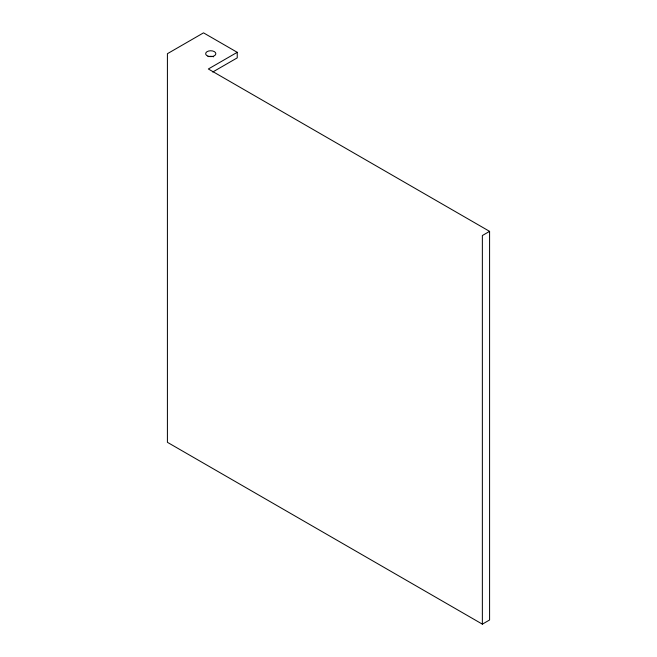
<?xml version="1.0" encoding="UTF-8"?>
<svg xmlns="http://www.w3.org/2000/svg" width="657" height="657" viewBox="0 0 657 657"><rect width="100%" height="100%" fill="white"/><g stroke="black" fill="none" stroke-linecap="round" stroke-linejoin="round"><path stroke-width="0.99" d="M237.234 52.314L208.343 68.993L489.588 231.363L489.588 619.978L482.361 624.15L167.412 442.317L167.412 53.702L203.522 32.85L237.234 52.314L237.234 57.873L212.72 72.024M489.588 231.363L482.361 235.535L482.361 624.15M208.491 56.617A5.108 2.948 0 0 1 213.582 56.806M207.908 56.149A5.108 2.948 0 0 0 215.841 53.89A5.108 2.948 0 0 0 208.491 51.057A5.108 2.948 0 0 0 207.908 56.149"/></g></svg>
